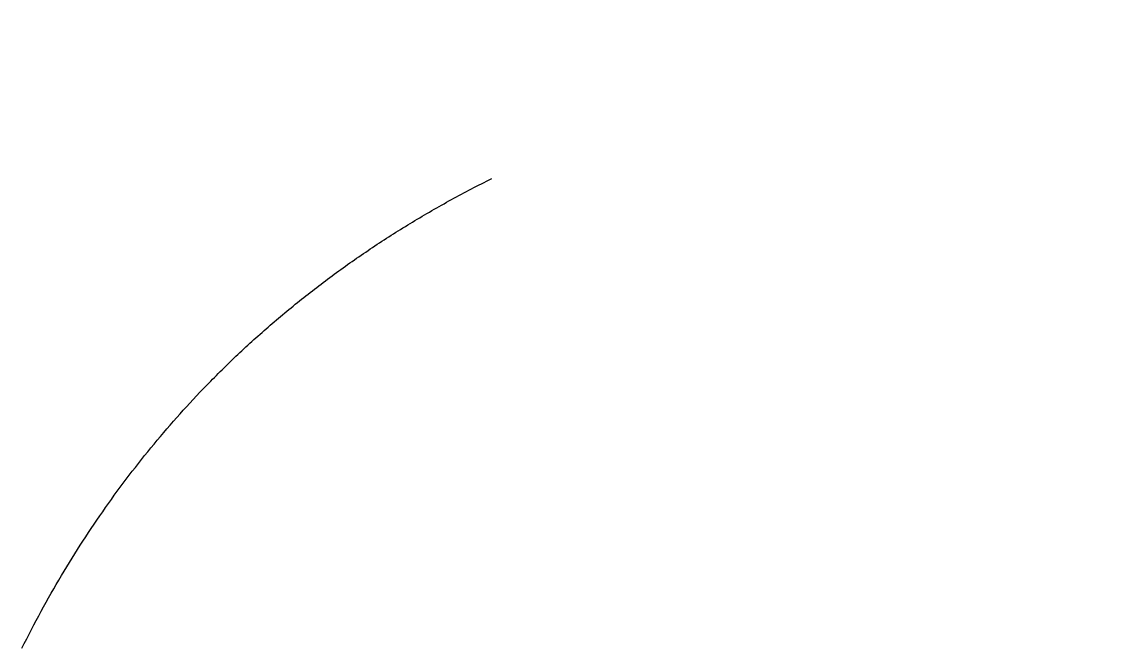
# Model space of a CAD drawing. Extents: x 0 to 7, y 0 to 4.
import ezdxf

# ---------------------------------------------------------------- set-up
doc = ezdxf.new("R2010")
doc.units = 0

msp = doc.modelspace()

# ---------------------------------------------------------------- linework, layer by layer
msp.add_open_spline([(0, 0), (1, 2), (3, 3, 1)], degree=2)

doc.saveas('drawing.dxf')
